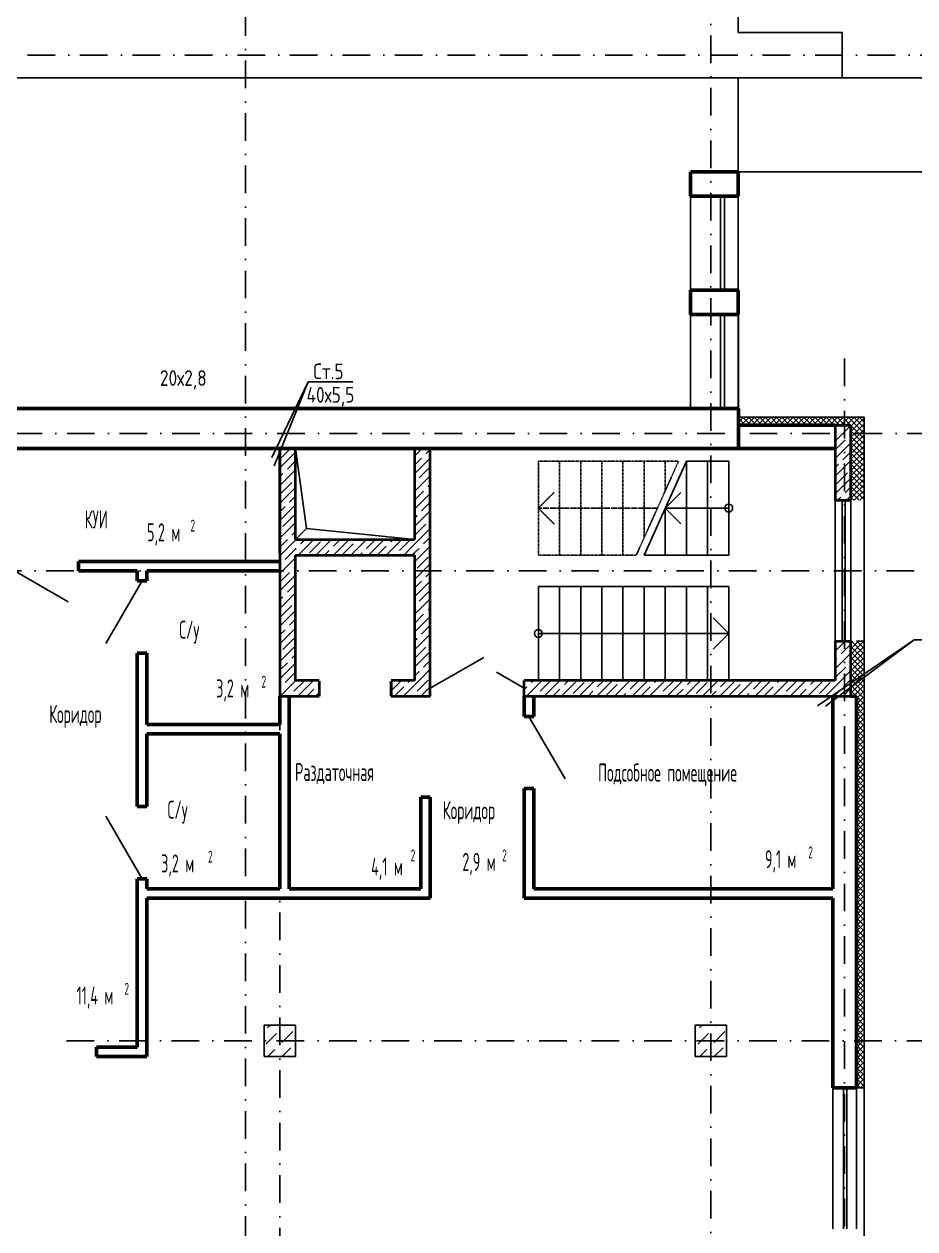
# Model space of a CAD drawing. Extents: x -1560602 to 321118, y -2308202 to -430103.
# Drawn here: x -1494215 to -1482842, y -2116615 to -2101237 of the extents above; entities that cross this region are included whole.
import ezdxf
from ezdxf.enums import TextEntityAlignment as Align

# ---------------------------------------------------------------- set-up
doc = ezdxf.new("R2010")
doc.units = 0
doc.header["$MEASUREMENT"] = 0
for name, pattern in [('Dot & Dashed', [670.277762, 352.777767, -176.388884, 0, -141.111112]), ('Штриховая', [0.4, 0.2, -0.2]), ('Штрихпунктирная', [0.670278, 0.352778, -0.176389, 0, -0.141111])]:
    doc.linetypes.add(name, pattern=pattern)
doc.layers.get('0').update_dxf_attribs({"color": 255, "linetype": 'CONTINUOUS'})
doc.layers.add('Диафрагма', color=2, linetype='CONTINUOUS', lineweight=35)
doc.layers.add('стены', color=5, linetype='CONTINUOUS', lineweight=50)
for name, color, linetype in [('Колонна', 7, 'CONTINUOUS'), ('колонна нижнего ряда', 1, 'CONTINUOUS'), ('Оси', 253, 'Dot & Dashed'), ('отделка', 240, 'CONTINUOUS'), ('Текст', 7, 'CONTINUOUS'), ('Утеплитель', 6, 'CONTINUOUS')]:
    doc.layers.add(name, color=color, linetype=linetype)
doc.styles.get("Standard").update_dxf_attribs({"font": 'spds.shx', "width": 0.7, "height": 250})

msp = doc.modelspace()

# ---------------------------------------------------------------- linework, layer by layer
at = {"color": 0, "linetype": 'Continuous'}
for p, q in [((-1485099.3, -2090024.8), (-1485099.3, -2101344.8)), ((-1485099.3, -2101344.8), (-1483769.3, -2101344.8)), ((-1483769.3, -2101344.8), (-1483769.3, -2101924.8)), ((-1483769.3, -2101924.8), (-1485099.3, -2101924.8)), ((-1485099.3, -2101924.8), (-1485099.3, -2106254.8)), ((-1490607.9, -2107673.4), (-1490749.3, -2106654.8)), ((-1486299.3, -2108014.8), (-1485759.3, -2106814.8)), ((-1485759.3, -2106814.8), (-1485219.3, -2106814.8)), ((-1485759.3, -2106814.8), (-1485759.3, -2108014.8)), ((-1485489.3, -2106814.8), (-1485489.3, -2108014.8)), ((-1485219.3, -2106814.8), (-1485219.3, -2108014.8)), ((-1486029.3, -2107414.8), (-1485829.3, -2107214.8)), ((-1486029.3, -2107414.8), (-1486029.3, -2108014.8)), ((-1485829.3, -2107614.8), (-1486029.3, -2107414.8)), ((-1485219.3, -2107414.8), (-1486029.3, -2107414.8)), ((-1490749.3, -2107814.8), (-1490607.9, -2107673.4)), ((-1490607.9, -2107673.4), (-1489229.3, -2107814.8)), ((-1485219.3, -2108014.8), (-1486299.3, -2108014.8)), ((-1487649.3, -2109614.8), (-1487649.3, -2108414.8)), ((-1487649.3, -2108414.8), (-1485219.3, -2108414.8)), ((-1487379.3, -2109614.8), (-1487379.3, -2108414.8)), ((-1487109.3, -2109614.8), (-1487109.3, -2108414.8)), ((-1486839.3, -2109614.8), (-1486839.3, -2108414.8)), ((-1486569.3, -2109614.8), (-1486569.3, -2108414.8)), ((-1486299.3, -2109614.8), (-1486299.3, -2108414.8)), ((-1486029.3, -2109614.8), (-1486029.3, -2108414.8)), ((-1485759.3, -2109614.8), (-1485759.3, -2108414.8)), ((-1485489.3, -2109614.8), (-1485489.3, -2108414.8)), ((-1485219.3, -2108414.8), (-1485219.3, -2109614.8)), ((-1485419.3, -2108814.8), (-1485219.3, -2109014.8)), ((-1487649.3, -2109014.8), (-1485219.3, -2109014.8)), ((-1485219.3, -2109014.8), (-1485419.3, -2109214.8)), ((-1485219.3, -2109614.8), (-1487649.3, -2109614.8))]:
    msp.add_line(p, q, dxfattribs=at)
at = {"color": 0, "ltscale": 100}
for p, q in [((-1494849.3, -2101924.8), (-1483769.3, -2101924.8)), ((-1481689.3, -2101924.8), (-1485099.3, -2101924.8)), ((-1485709.3, -2103124.8), (-1485709.3, -2106144.8)), ((-1485099.3, -2103124.8), (-1485096.6, -2106144.8)), ((-1485099.3, -2103124.8), (-1481689.3, -2103124.8)), ((-1485324.3, -2103434.8), (-1485324.3, -2104634.8)), ((-1485274.3, -2103434.8), (-1485274.3, -2104634.8)), ((-1485324.3, -2106144.8), (-1485324.3, -2104944.8)), ((-1485274.3, -2104944.8), (-1485274.3, -2106144.8))]:
    msp.add_line(p, q, dxfattribs=at)
at = {"color": 0}
for p, q in [((-1491051.9, -2106769.5, 0), (-1490589.6, -2105803.2)), ((-1490589.6, -2105803.2), (-1491020.5, -2106874.8, 0)), ((-1490019.4, -2105803.2), (-1490589.6, -2105803.2)), ((-1484087.4, -2109938.6, 0), (-1482853.5, -2109096.2)), ((-1482853.5, -2109096.2), (-1483982, -2109943.3, 0)), ((-1482283.3, -2109096.2), (-1482853.5, -2109096.2))]:
    msp.add_line(p, q, dxfattribs=at)
at = {"color": 0, "linetype": 'Штриховая'}
for p, q in [((-1487649.3, -2108014.8), (-1487649.3, -2106814.8)), ((-1487649.3, -2106814.8), (-1485859.2, -2106814.8)), ((-1487379.3, -2106814.8), (-1487379.3, -2108014.8)), ((-1487109.3, -2106814.8), (-1487109.3, -2108014.8)), ((-1486839.3, -2106814.8), (-1486839.3, -2108014.8)), ((-1486569.3, -2106814.8), (-1486569.3, -2108014.8)), ((-1485859.2, -2106814.8), (-1486399.2, -2108014.8)), ((-1486299.3, -2106814.8), (-1486299.3, -2107792.8)), ((-1486029.3, -2106814.8), (-1486029.3, -2107192.8)), ((-1486399.2, -2108014.8), (-1487649.3, -2108014.8))]:
    msp.add_line(p, q, dxfattribs=at)
at = {"color": 0, "linetype": 'Штрихпунктирная'}
for p, q in [((-1487649.3, -2107414.8), (-1487449.3, -2107214.8)), ((-1487449.3, -2107614.8), (-1487649.3, -2107414.8)), ((-1486129.2, -2107414.8), (-1487649.3, -2107414.8))]:
    msp.add_line(p, q, dxfattribs=at)
at = {"color": 0, "linetype": 'Continuous'}
for centre, start, end in [((-1485219.3, -2107414.8), 90, 270), ((-1485219.3, -2107414.8), 270, 90), ((-1487649.3, -2109014.8), 90, 270), ((-1487649.3, -2109014.8), 270, 90)]:
    msp.add_arc(centre, 50, start, end, dxfattribs=at)
at = {"layer": 'Диафрагма', "color": 0, "ltscale": 100}
for p, q in [((-1483859.3, -2106354.8), (-1483859.3, -2107314.8)), ((-1483859.3, -2106354.8), (-1483659.3, -2106354.8)), ((-1483659.3, -2107314.8), (-1483659.3, -2106354.8)), ((-1483859.3, -2107314.8), (-1483659.3, -2107314.8)), ((-1490749.3, -2107814.8), (-1489229.3, -2107814.8)), ((-1483859.3, -2109114.8), (-1483859.3, -2109614.8)), ((-1483859.3, -2109114.8), (-1483659.3, -2109114.8)), ((-1483659.3, -2109814.8), (-1483659.3, -2109114.8)), ((-1487829.3, -2109814.8), (-1487829.3, -2109614.8))]:
    msp.add_line(p, q, dxfattribs=at)
at = {"layer": 'Диафрагма', "color": 0, "lineweight": -3, "ltscale": 100}
for p, q in [((-1483859.3, -2106558.8), (-1483659.3, -2106358.8)), ((-1483816.9, -2106404.1), (-1483816.9, -2106404.1)), ((-1483788.8, -2106376.1), (-1483767.5, -2106354.8)), ((-1483859.3, -2106446.6), (-1483844.9, -2106432.2)), ((-1483859.3, -2106671.1), (-1483732.7, -2106544.5)), ((-1483704.6, -2106516.4), (-1483704.6, -2106516.4)), ((-1483676.6, -2106488.3), (-1483659.3, -2106471.1)), ((-1490949.3, -2106676.8), (-1490927.3, -2106654.8)), ((-1490949.3, -2106789.1), (-1490825.8, -2106665.6)), ((-1490949.3, -2106901.4), (-1490749.3, -2106701.4)), ((-1489229.3, -2106752.9), (-1489131.2, -2106654.8)), ((-1489085.9, -2106721.8), (-1489029.3, -2106665.2)), ((-1483859.3, -2106783.3), (-1483659.3, -2106583.3)), ((-1483760.8, -2106797), (-1483659.3, -2106695.6)), ((-1490853.9, -2106918.2), (-1490749.3, -2106813.6)), ((-1489229.3, -2106977.4), (-1489029.3, -2106777.4)), ((-1489229.3, -2106865.2), (-1489142, -2106777.9)), ((-1489114, -2106749.8), (-1489114, -2106749.8)), ((-1483859.3, -2107007.8), (-1483659.3, -2106807.8)), ((-1483859.3, -2106895.6), (-1483816.9, -2106853.1)), ((-1483788.8, -2106825.1), (-1483788.8, -2106825.1)), ((-1490949.3, -2107125.9), (-1490749.3, -2106925.9)), ((-1490949.3, -2107013.6), (-1490910, -2106974.3)), ((-1490882, -2106946.3), (-1490882, -2106946.3)), ((-1489229.3, -2107201.9), (-1489029.3, -2107001.9)), ((-1489170.1, -2107030.5), (-1489029.8, -2106890.1)), ((-1483844.9, -2107105.7), (-1483704.6, -2106965.4)), ((-1483676.6, -2106937.3), (-1483676.6, -2106937.3)), ((-1490949.3, -2107350.4), (-1490749.3, -2107150.4)), ((-1490938.1, -2107226.9), (-1490797.8, -2107086.6)), ((-1490769.7, -2107058.5), (-1490769.7, -2107058.5)), ((-1489229.3, -2107089.7), (-1489226.2, -2107086.6)), ((-1489198.2, -2107058.5), (-1489198.2, -2107058.5)), ((-1489085.9, -2107170.8), (-1489085.9, -2107170.8)), ((-1489057.9, -2107142.7), (-1489029.3, -2107114.2)), ((-1483859.3, -2107232.3), (-1483659.3, -2107032.3)), ((-1483732.7, -2107218), (-1483659.3, -2107144.6)), ((-1490825.8, -2107339.1), (-1490749.3, -2107262.6)), ((-1489229.3, -2107314.2), (-1489114, -2107198.8)), ((-1489229.3, -2107426.4), (-1489029.3, -2107226.4)), ((-1483829.5, -2107314.8), (-1483788.8, -2107274.1)), ((-1483760.8, -2107246), (-1483760.8, -2107246)), ((-1483717.3, -2107314.8), (-1483659.3, -2107256.9)), ((-1490949.3, -2107574.9), (-1490749.3, -2107374.9)), ((-1490949.3, -2107462.6), (-1490882, -2107395.3)), ((-1490853.9, -2107367.2), (-1490853.9, -2107367.2)), ((-1489229.3, -2107650.9), (-1489029.3, -2107450.9)), ((-1489170.1, -2107479.5), (-1489170.1, -2107479.5)), ((-1489142, -2107451.4), (-1489029.3, -2107338.7)), ((-1490949.3, -2107799.4), (-1490749.3, -2107599.4)), ((-1490910, -2107647.8), (-1490769.7, -2107507.5)), ((-1489229.3, -2107538.7), (-1489198.2, -2107507.5)), ((-1489226.2, -2107760.1), (-1489085.9, -2107619.8)), ((-1489057.9, -2107591.7), (-1489057.9, -2107591.7)), ((-1489029.8, -2107563.7), (-1489029.3, -2107563.2)), ((-1490938.1, -2107675.9), (-1490938.1, -2107675.9)), ((-1490825.8, -2107788.2), (-1490825.8, -2107788.2)), ((-1490797.8, -2107760.1), (-1490749.3, -2107711.6)), ((-1489229.3, -2107875.4), (-1489029.3, -2107675.4)), ((-1489114, -2107872.4), (-1489029.3, -2107787.7)), ((-1490949.3, -2107911.6), (-1490853.9, -2107816.2)), ((-1490940.2, -2108014.8), (-1490749.3, -2107823.9)), ((-1490828, -2108014.8), (-1490749.3, -2107936.1)), ((-1490749.3, -2107823.9), (-1490740.2, -2107814.8)), ((-1490749.3, -2107936.1), (-1490741.7, -2107928.5)), ((-1490715.7, -2108014.8), (-1490515.7, -2107814.8)), ((-1490713.6, -2107900.4), (-1490713.6, -2107900.4)), ((-1490685.5, -2107872.4), (-1490628, -2107814.8)), ((-1490573.3, -2107984.6), (-1490433, -2107844.3)), ((-1490491.2, -2108014.8), (-1490291.2, -2107814.8)), ((-1490404.9, -2107816.2), (-1490404.9, -2107816.2)), ((-1490292.6, -2107928.5), (-1490292.6, -2107928.5)), ((-1490266.7, -2108014.8), (-1490066.7, -2107814.8)), ((-1490264.6, -2107900.4), (-1490179, -2107814.8)), ((-1490152.3, -2108012.7), (-1490012, -2107872.4)), ((-1490042.2, -2108014.8), (-1489842.2, -2107814.8)), ((-1489983.9, -2107844.3), (-1489983.9, -2107844.3)), ((-1489955.9, -2107816.2), (-1489954.5, -2107814.8)), ((-1489843.6, -2107928.5), (-1489729.9, -2107814.8)), ((-1489817.7, -2108014.8), (-1489617.7, -2107814.8)), ((-1489705.4, -2108014.8), (-1489591.1, -2107900.4)), ((-1489593.2, -2108014.8), (-1489393.2, -2107814.8)), ((-1489563, -2107872.4), (-1489563, -2107872.4)), ((-1489534.9, -2107844.3), (-1489505.4, -2107814.8)), ((-1489422.7, -2107956.5), (-1489282.4, -2107816.2)), ((-1489368.7, -2108014.8), (-1489229.3, -2107875.4)), ((-1489229.3, -2108099.9), (-1489029.3, -2107899.9)), ((-1489229.3, -2107987.7), (-1489170.1, -2107928.5)), ((-1489142, -2107900.4), (-1489142, -2107900.4)), ((-1490949.3, -2108023.9), (-1490940.2, -2108014.8)), ((-1490949.3, -2108248.4), (-1490749.3, -2108048.4)), ((-1490910, -2108096.9), (-1490910, -2108096.9)), ((-1490882, -2108068.8), (-1490828, -2108014.8)), ((-1490601.3, -2108012.7), (-1490601.3, -2108012.7)), ((-1490379, -2108014.8), (-1490320.7, -2107956.5)), ((-1489929.9, -2108014.8), (-1489899.8, -2107984.6)), ((-1489871.7, -2107956.5), (-1489871.7, -2107956.5)), ((-1489480.9, -2108014.8), (-1489478.8, -2108012.7)), ((-1489450.7, -2107984.6), (-1489450.7, -2107984.6)), ((-1489256.4, -2108014.8), (-1489229.3, -2107987.7)), ((-1489198.2, -2108181), (-1489057.9, -2108040.7)), ((-1489029.8, -2108012.7), (-1489029.8, -2108012.7)), ((-1490949.3, -2108136.1), (-1490938.1, -2108124.9)), ((-1490949.3, -2108360.6), (-1490825.8, -2108237.2)), ((-1490797.8, -2108209.1), (-1490797.8, -2108209.1)), ((-1490769.7, -2108181), (-1490749.3, -2108160.6)), ((-1489229.3, -2108324.4), (-1489029.3, -2108124.4)), ((-1489226.2, -2108209.1), (-1489226.2, -2108209.1)), ((-1489085.9, -2108293.3), (-1489029.3, -2108236.7)), ((-1490949.3, -2108472.9), (-1490749.3, -2108272.9)), ((-1490853.9, -2108489.7), (-1490749.3, -2108385.2)), ((-1489229.3, -2108549), (-1489029.3, -2108349)), ((-1489229.3, -2108436.7), (-1489142, -2108349.4)), ((-1489114, -2108321.4), (-1489114, -2108321.4)), ((-1490949.3, -2108697.4), (-1490749.3, -2108497.4)), ((-1490949.3, -2108585.2), (-1490910, -2108545.9)), ((-1490882, -2108517.8), (-1490882, -2108517.8)), ((-1489170.1, -2108602), (-1489029.8, -2108461.7)), ((-1490938.1, -2108798.4), (-1490797.8, -2108658.1)), ((-1490769.7, -2108630.1), (-1490769.7, -2108630.1)), ((-1489229.3, -2108773.5), (-1489029.3, -2108573.5)), ((-1489229.3, -2108661.2), (-1489226.2, -2108658.1)), ((-1489198.2, -2108630.1), (-1489198.2, -2108630.1)), ((-1489057.9, -2108714.2), (-1489029.3, -2108685.7)), ((-1490949.3, -2108921.9), (-1490749.3, -2108721.9)), ((-1490825.8, -2108910.7), (-1490749.3, -2108834.2)), ((-1489229.3, -2108885.7), (-1489114, -2108770.4)), ((-1489229.3, -2108998), (-1489029.3, -2108798)), ((-1489085.9, -2108742.3), (-1489085.9, -2108742.3)), ((-1490949.3, -2109146.4), (-1490749.3, -2108946.4)), ((-1490949.3, -2109034.2), (-1490882, -2108966.8)), ((-1490853.9, -2108938.8), (-1490853.9, -2108938.8)), ((-1489229.3, -2109222.5), (-1489029.3, -2109022.5)), ((-1489142, -2109022.9), (-1489029.3, -2108910.2)), ((-1490949.3, -2109370.9), (-1490749.3, -2109170.9)), ((-1490910, -2109219.4), (-1490769.7, -2109079.1)), ((-1489229.3, -2109110.2), (-1489198.2, -2109079.1)), ((-1489170.1, -2109051), (-1489170.1, -2109051)), ((-1489057.9, -2109163.3), (-1489057.9, -2109163.3)), ((-1489029.8, -2109135.2), (-1489029.3, -2109134.7)), ((-1483859.5, -2109240.9), (-1483733.5, -2109114.8)), ((-1483859.3, -2109128.4), (-1483845.7, -2109114.8)), ((-1483782, -2109275.5), (-1483659.3, -2109152.9)), ((-1490938.1, -2109247.5), (-1490938.1, -2109247.5)), ((-1490797.8, -2109331.6), (-1490749.3, -2109283.2)), ((-1489229.3, -2109447), (-1489029.3, -2109247)), ((-1489226.2, -2109331.6), (-1489085.9, -2109191.3)), ((-1483860, -2109465.8), (-1483659.3, -2109265.1)), ((-1483859.8, -2109353.3), (-1483838.1, -2109331.6)), ((-1483810, -2109303.6), (-1483810, -2109303.6)), ((-1490949.3, -2109483.2), (-1490853.9, -2109387.8)), ((-1490949.3, -2109595.4), (-1490749.3, -2109395.4)), ((-1490825.8, -2109359.7), (-1490825.8, -2109359.7)), ((-1489172.6, -2109614.8), (-1489029.3, -2109471.5)), ((-1489142, -2109472), (-1489142, -2109472)), ((-1489114, -2109443.9), (-1489029.3, -2109359.2)), ((-1483860.2, -2109578.2), (-1483725.8, -2109443.9)), ((-1483697.8, -2109415.8), (-1483697.8, -2109415.8)), ((-1483669.7, -2109387.8), (-1483659.3, -2109377.4)), ((-1490944.2, -2109814.8), (-1490744.2, -2109614.8)), ((-1490882, -2109640.3), (-1490749.3, -2109507.7)), ((-1490769.7, -2109752.6), (-1490631.9, -2109614.8)), ((-1490719.7, -2109814.8), (-1490519.7, -2109614.8)), ((-1489529.3, -2109747), (-1489397.1, -2109614.8)), ((-1489529.3, -2109634.7), (-1489509.4, -2109614.8)), ((-1489372.6, -2109814.8), (-1489172.6, -2109614.8)), ((-1489310.4, -2109640.3), (-1489284.9, -2109614.8)), ((-1489229.3, -2109559.2), (-1489170.1, -2109500)), ((-1489198.2, -2109752.6), (-1489060.4, -2109614.8)), ((-1489060.4, -2109614.8), (-1489057.9, -2109612.3)), ((-1489029.8, -2109584.2), (-1489029.8, -2109584.2)), ((-1487829.3, -2109618.5), (-1487825.6, -2109614.8)), ((-1487801.1, -2109814.8), (-1487601.1, -2109614.8)), ((-1487738.9, -2109640.3), (-1487713.3, -2109614.8)), ((-1487626.6, -2109752.6), (-1487488.8, -2109614.8)), ((-1487576.6, -2109814.8), (-1487376.6, -2109614.8)), ((-1487352.1, -2109814.8), (-1487152.1, -2109614.8)), ((-1487317.9, -2109668.4), (-1487264.3, -2109614.8)), ((-1487127.6, -2109814.8), (-1486927.6, -2109614.8)), ((-1486903.1, -2109814.8), (-1486703.1, -2109614.8)), ((-1486897, -2109696.5), (-1486815.3, -2109614.8)), ((-1486678.6, -2109814.8), (-1486478.6, -2109614.8)), ((-1486476, -2109724.5), (-1486366.3, -2109614.8)), ((-1486454, -2109814.8), (-1486254, -2109614.8)), ((-1486229.5, -2109814.8), (-1486029.5, -2109614.8)), ((-1486167.3, -2109640.3), (-1486141.8, -2109614.8)), ((-1486055.1, -2109752.6), (-1485917.3, -2109614.8)), ((-1486005, -2109814.8), (-1485805, -2109614.8)), ((-1485780.5, -2109814.8), (-1485580.5, -2109614.8)), ((-1485746.4, -2109668.4), (-1485692.8, -2109614.8)), ((-1485556, -2109814.8), (-1485356, -2109614.8)), ((-1485331.5, -2109814.8), (-1485131.5, -2109614.8)), ((-1485325.4, -2109696.5), (-1485243.8, -2109614.8)), ((-1485107, -2109814.8), (-1484907, -2109614.8)), ((-1484904.5, -2109724.5), (-1484794.8, -2109614.8)), ((-1484882.5, -2109814.8), (-1484682.5, -2109614.8)), ((-1484658, -2109814.8), (-1484458, -2109614.8)), ((-1484595.8, -2109640.3), (-1484570.2, -2109614.8)), ((-1484483.5, -2109752.6), (-1484345.7, -2109614.8)), ((-1484433.5, -2109814.8), (-1484233.5, -2109614.8)), ((-1484209, -2109814.8), (-1484009, -2109614.8)), ((-1484174.8, -2109668.4), (-1484121.2, -2109614.8)), ((-1483984.5, -2109814.8), (-1483789.3, -2109619.6)), ((-1483860.4, -2109690.7), (-1483659.3, -2109489.6)), ((-1483753.9, -2109696.5), (-1483659.3, -2109601.9)), ((-1490949.3, -2109707.7), (-1490938.1, -2109696.5)), ((-1490910, -2109668.4), (-1490910, -2109668.4)), ((-1490797.8, -2109780.7), (-1490797.8, -2109780.7)), ((-1490607.4, -2109814.8), (-1490517.1, -2109724.5)), ((-1490495.2, -2109814.8), (-1490449.3, -2109769)), ((-1490489.1, -2109696.5), (-1490489.1, -2109696.5)), ((-1490461, -2109668.4), (-1490449.3, -2109656.7)), ((-1489484.9, -2109814.8), (-1489366.5, -2109696.5)), ((-1489338.5, -2109668.4), (-1489338.5, -2109668.4)), ((-1489226.2, -2109780.7), (-1489226.2, -2109780.7)), ((-1489148.1, -2109814.8), (-1489029.3, -2109696)), ((-1487829.3, -2109730.8), (-1487795, -2109696.5)), ((-1487766.9, -2109668.4), (-1487766.9, -2109668.4)), ((-1487654.7, -2109780.7), (-1487654.7, -2109780.7)), ((-1487464.3, -2109814.8), (-1487374.1, -2109724.5)), ((-1487346, -2109696.5), (-1487346, -2109696.5)), ((-1487205.7, -2109780.7), (-1487065.4, -2109640.3)), ((-1487015.3, -2109814.8), (-1486953.1, -2109752.6)), ((-1486925, -2109724.5), (-1486925, -2109724.5)), ((-1486784.7, -2109808.7), (-1486644.4, -2109668.4)), ((-1486616.3, -2109640.3), (-1486616.3, -2109640.3)), ((-1486566.3, -2109814.8), (-1486532.2, -2109780.7)), ((-1486504.1, -2109752.6), (-1486504.1, -2109752.6)), ((-1486341.8, -2109814.8), (-1486223.5, -2109696.5)), ((-1486195.4, -2109668.4), (-1486195.4, -2109668.4)), ((-1486083.1, -2109780.7), (-1486083.1, -2109780.7)), ((-1485892.8, -2109814.8), (-1485802.5, -2109724.5)), ((-1485774.4, -2109696.5), (-1485774.4, -2109696.5)), ((-1485634.1, -2109780.7), (-1485493.8, -2109640.3)), ((-1485443.8, -2109814.8), (-1485381.6, -2109752.6)), ((-1485353.5, -2109724.5), (-1485353.5, -2109724.5)), ((-1485213.2, -2109808.7), (-1485072.9, -2109668.4)), ((-1485044.8, -2109640.3), (-1485044.8, -2109640.3)), ((-1484994.8, -2109814.8), (-1484960.6, -2109780.7)), ((-1484932.5, -2109752.6), (-1484932.5, -2109752.6)), ((-1484770.2, -2109814.8), (-1484651.9, -2109696.5)), ((-1484623.9, -2109668.4), (-1484623.9, -2109668.4)), ((-1484511.6, -2109780.7), (-1484511.6, -2109780.7)), ((-1484321.2, -2109814.8), (-1484231, -2109724.5)), ((-1484202.9, -2109696.5), (-1484202.9, -2109696.5)), ((-1484062.6, -2109780.7), (-1483922.3, -2109640.3)), ((-1483872.2, -2109814.8), (-1483810, -2109752.6)), ((-1483860.6, -2109803.2), (-1483810, -2109752.6)), ((-1483782, -2109724.5), (-1483782, -2109724.5)), ((-1483760, -2109814.8), (-1483659.3, -2109714.1)), ((-1490831.9, -2109814.8), (-1490825.8, -2109808.7)), ((-1489260.4, -2109814.8), (-1489254.3, -2109808.7)), ((-1489035.9, -2109814.8), (-1489029.3, -2109808.2)), ((-1487688.8, -2109814.8), (-1487682.8, -2109808.7)), ((-1487233.7, -2109808.7), (-1487233.7, -2109808.7)), ((-1486117.3, -2109814.8), (-1486111.2, -2109808.7)), ((-1485662.2, -2109808.7), (-1485662.2, -2109808.7)), ((-1484545.7, -2109814.8), (-1484539.7, -2109808.7)), ((-1484090.6, -2109808.7), (-1484090.6, -2109808.7))]:
    msp.add_line(p, q, dxfattribs=at)
at = {"layer": 'Диафрагма', "color": 0, "linetype": 'Continuous'}
for p, q in [((-1490949.4, -2107991.8), (-1490949.4, -2106677.8)), ((-1490949.3, -2106654.8), (-1490949.3, -2108014.8)), ((-1490749.3, -2106654.8), (-1489229.3, -2106654.8)), ((-1490749.3, -2107814.8), (-1490749.3, -2106654.8)), ((-1490749.3, -2106654.8), (-1489229.3, -2106654.8)), ((-1490749.3, -2107814.8), (-1490749.3, -2106654.8)), ((-1489229.3, -2106654.8), (-1489229.3, -2107814.8)), ((-1489229.3, -2106654.8), (-1489229.3, -2107814.8)), ((-1489029.3, -2109814.8), (-1489029.3, -2106654.8)), ((-1490949.3, -2108014.8), (-1490949.3, -2109814.8)), ((-1490749.3, -2108014.8), (-1489229.3, -2108014.8)), ((-1490749.3, -2109614.8), (-1490749.3, -2108014.8)), ((-1489229.3, -2108014.8), (-1489229.3, -2109614.8)), ((-1490449.3, -2109614.8), (-1490749.3, -2109614.8)), ((-1490449.3, -2109624.8), (-1490449.3, -2109814.8)), ((-1490449.3, -2109624.8), (-1490449.3, -2109814.8)), ((-1490449.3, -2109624.8), (-1490449.3, -2109814.8)), ((-1489229.3, -2109614.8), (-1489529.3, -2109614.8)), ((-1489529.3, -2109624.8), (-1489529.3, -2109814.8)), ((-1489529.3, -2109814.8), (-1489529.3, -2109624.8)), ((-1489529.3, -2109624.8), (-1489529.3, -2109814.8)), ((-1483859.3, -2109614.8), (-1487829.3, -2109614.8)), ((-1490949.3, -2109814.8), (-1490449.3, -2109814.8)), ((-1489529.3, -2109814.8), (-1489029.3, -2109814.8)), ((-1487829.3, -2109814.8), (-1483659.3, -2109814.8))]:
    msp.add_line(p, q, dxfattribs=at)
at = {"layer": 'Колонна', "color": 0, "linetype": 'Continuous'}
for p, q in [((-1490749.3, -2114014.8), (-1491149.3, -2114014.8)), ((-1491149.3, -2114014.8), (-1491149.3, -2114414.8)), ((-1490749.3, -2114414.8), (-1490749.3, -2114014.8)), ((-1485249.3, -2114014.8), (-1485649.3, -2114014.8)), ((-1485649.3, -2114014.8), (-1485649.3, -2114414.8)), ((-1485249.3, -2114414.8), (-1485249.3, -2114014.8)), ((-1491149.3, -2114414.8), (-1490749.3, -2114414.8)), ((-1485649.3, -2114414.8), (-1485249.3, -2114414.8))]:
    msp.add_line(p, q, dxfattribs=at)
at = {"layer": 'колонна нижнего ряда', "color": 0, "ltscale": 100}
for p, q in [((-1491106.4, -2114050.5), (-1491070.6, -2114014.8)), ((-1490945.5, -2114073.5), (-1490945.5, -2114073.5)), ((-1490922.5, -2114234.4), (-1490784.7, -2114096.5)), ((-1490899.6, -2114027.6), (-1490886.8, -2114014.8)), ((-1485636.9, -2114096.5), (-1485636.9, -2114096.5)), ((-1485591, -2114050.5), (-1485555.2, -2114014.8)), ((-1485430.1, -2114073.5), (-1485430.1, -2114073.5)), ((-1485407.1, -2114234.4), (-1485269.2, -2114096.5)), ((-1485384.1, -2114027.6), (-1485371.4, -2114014.8)), ((-1491129.4, -2114257.4), (-1490991.5, -2114119.5)), ((-1485613.9, -2114257.4), (-1485476, -2114119.5)), ((-1491102.9, -2114414.8), (-1491014.5, -2114326.3)), ((-1490968.5, -2114280.4), (-1490968.5, -2114280.4)), ((-1490919.1, -2114414.8), (-1490807.6, -2114303.3)), ((-1490761.7, -2114257.4), (-1490761.7, -2114257.4)), ((-1485587.5, -2114414.8), (-1485499, -2114326.3)), ((-1485453.1, -2114280.4), (-1485453.1, -2114280.4)), ((-1485403.7, -2114414.8), (-1485292.2, -2114303.3))]:
    msp.add_line(p, q, dxfattribs=at)
at = {"layer": 'Оси', "color": 0, "linetype": 'Штрихпунктирная', "lineweight": -3, "ltscale": 1000}
for p, q in [((-1491389.3, -2086954.8), (-1491389.3, -2129560.8)), ((-1485449.3, -2089314.8), (-1485449.3, -2132549.8)), ((-1505569.2, -2101634.8), (-1479114.3, -2101634.8)), ((-1483739.3, -2105504.8), (-1483739.3, -2132549.8)), ((-1499029.9, -2106464.8), (-1479114.3, -2106464.8)), ((-1490949.3, -2107214.8), (-1490949.3, -2129570.3)), ((-1501306.6, -2108214.8), (-1479114.3, -2108214.8)), ((-1493673.3, -2114214.8), (-1479114.3, -2114214.8))]:
    msp.add_line(p, q, dxfattribs=at)
at = {"layer": 'отделка', "color": 0, "ltscale": 100}
for p, q in [((-1483859.3, -2109114.8), (-1483859.3, -2107314.8)), ((-1483772.3, -2109114.8), (-1483772.3, -2107314.8)), ((-1483732.3, -2109114.8), (-1483732.3, -2107314.8)), ((-1483659.3, -2109114.8), (-1483659.3, -2107314.8)), ((-1493651.2, -2108609.8), (-1494439.3, -2108154.8)), ((-1492709.3, -2108344.8), (-1493169.3, -2109141.5)), ((-1489029.3, -2109714.8), (-1488345.2, -2109319.8)), ((-1487829.3, -2109714.8), (-1488184.4, -2109509.8)), ((-1487769.3, -2110074.8), (-1487309.3, -2110871.5)), ((-1493169.3, -2111348.1), (-1492709.3, -2112144.8)), ((-1483889.3, -2116614.8), (-1483889.3, -2114814.8)), ((-1483753.4, -2116614.8), (-1483753.4, -2114814.8)), ((-1483713.4, -2116614.8), (-1483713.4, -2114814.8)), ((-1483589.3, -2116614.8), (-1483589.3, -2114814.8))]:
    msp.add_line(p, q, dxfattribs=at)
at = {"layer": 'стены', "color": 0, "ltscale": 100}
for p, q in [((-1485709.3, -2103124.8), (-1485099.3, -2103124.8)), ((-1485709.3, -2103434.8), (-1485709.3, -2103124.8)), ((-1485099.3, -2103124.8), (-1485099.3, -2103434.8)), ((-1485099.3, -2103434.8), (-1485709.3, -2103434.8)), ((-1485709.3, -2104634.8), (-1485099.3, -2104634.8)), ((-1485709.3, -2104944.8), (-1485709.3, -2104634.8)), ((-1485099.3, -2104634.8), (-1485099.3, -2104944.8)), ((-1485099.3, -2104944.8), (-1485709.3, -2104944.8)), ((-1494849.3, -2106144.8), (-1485096.6, -2106144.8)), ((-1485096.6, -2106144.8), (-1485096.6, -2106654.8)), ((-1483859.3, -2106354.8), (-1485096.6, -2106354.8)), ((-1485096.6, -2106354.8), (-1485096.6, -2106654.8)), ((-1485096.6, -2106654.8), (-1494849.3, -2106654.8)), ((-1494699.3, -2106654.8), (-1485096.6, -2106654.8)), ((-1485096.6, -2106654.8), (-1483859.3, -2106654.8)), ((-1493519.3, -2108094.8), (-1493519.3, -2108214.8)), ((-1492769.3, -2108344.8), (-1492649.3, -2108344.8)), ((-1492769.3, -2109264.8), (-1492649.3, -2109264.8)), ((-1483889.3, -2109814.8), (-1483889.3, -2112274.8)), ((-1483659.3, -2109814.8), (-1483589.3, -2109814.8)), ((-1483589.3, -2114814.8), (-1483589.3, -2109814.8)), ((-1487829.3, -2110074.8), (-1487709.3, -2110074.8)), ((-1487829.3, -2110994.8), (-1487709.3, -2110994.8)), ((-1489149.3, -2111104.8), (-1489029.3, -2111104.8)), ((-1492769.3, -2111224.8), (-1492649.3, -2111224.8)), ((-1492769.3, -2112144.8), (-1492649.3, -2112144.8)), ((-1483889.3, -2112394.8), (-1483889.3, -2114814.8)), ((-1483659.3, -2114814.8), (-1483889.3, -2114814.8)), ((-1483589.3, -2114814.8), (-1483659.3, -2114814.8)), ((-1483589.3, -2114814.8), (-1483659.3, -2114814.8))]:
    msp.add_line(p, q, dxfattribs=at)
at = {"layer": 'стены', "color": 0, "linetype": 'Continuous'}
for p, q in [((-1490949.3, -2108094.8), (-1493519.3, -2108094.8)), ((-1493519.3, -2108214.8), (-1492769.3, -2108214.8)), ((-1492769.3, -2108214.8), (-1492769.3, -2108344.8)), ((-1492649.3, -2108214.8), (-1490949.3, -2108214.8)), ((-1492649.3, -2108344.8), (-1492649.3, -2108214.8)), ((-1492769.3, -2109264.8), (-1492769.3, -2111224.8)), ((-1492649.3, -2110174.8), (-1492649.3, -2109264.8)), ((-1490949.3, -2109814.8), (-1490949.3, -2110174.8)), ((-1490829.3, -2112274.8), (-1490829.3, -2109814.8)), ((-1487829.3, -2109814.8), (-1487829.3, -2110074.8)), ((-1487709.3, -2110074.8), (-1487709.3, -2109814.8)), ((-1490949.3, -2110174.8), (-1492649.3, -2110174.8)), ((-1492649.3, -2110294.8), (-1490949.3, -2110294.8)), ((-1492649.3, -2111224.8), (-1492649.3, -2110294.8)), ((-1490949.3, -2110294.8), (-1490949.3, -2112274.8)), ((-1487829.3, -2112394.8), (-1487829.3, -2110994.8)), ((-1487709.3, -2110994.8), (-1487709.3, -2112274.8)), ((-1489149.3, -2112274.8), (-1489149.3, -2111104.8)), ((-1489029.3, -2112394.8), (-1489029.3, -2111104.8)), ((-1492769.3, -2112144.8), (-1492769.3, -2114294.8)), ((-1492649.3, -2112274.8), (-1492649.3, -2112144.8)), ((-1490949.3, -2112274.8), (-1492649.3, -2112274.8)), ((-1492649.3, -2112394.8), (-1489029.3, -2112394.8)), ((-1492649.3, -2114414.8), (-1492649.3, -2112394.8)), ((-1489149.3, -2112274.8), (-1490829.3, -2112274.8)), ((-1487829.3, -2112394.8), (-1483889.3, -2112394.8)), ((-1483889.3, -2112274.8), (-1487709.3, -2112274.8)), ((-1492769.3, -2114294.8), (-1493289.3, -2114294.8)), ((-1493289.3, -2114294.8), (-1493289.3, -2114414.8)), ((-1493289.3, -2114414.8), (-1492649.3, -2114414.8))]:
    msp.add_line(p, q, dxfattribs=at)
at = {"layer": 'Утеплитель', "color": 0, "linetype": 'Continuous'}
for p, q in [((-1483489.3, -2106254.8), (-1485099.3, -2106254.8)), ((-1485097.5, -2106321.2), (-1485031.1, -2106254.8)), ((-1485060.4, -2106354.8), (-1484960.4, -2106254.8)), ((-1484937.3, -2106354.8), (-1485037.3, -2106254.8)), ((-1484989.7, -2106354.8), (-1484889.7, -2106254.8)), ((-1484866.6, -2106354.8), (-1484966.6, -2106254.8)), ((-1484919, -2106354.8), (-1484819, -2106254.8)), ((-1484795.9, -2106354.8), (-1484895.9, -2106254.8)), ((-1484848.3, -2106354.8), (-1484748.3, -2106254.8)), ((-1484725.2, -2106354.8), (-1484825.2, -2106254.8)), ((-1484777.6, -2106354.8), (-1484677.6, -2106254.8)), ((-1484654.5, -2106354.8), (-1484754.5, -2106254.8)), ((-1484706.8, -2106354.8), (-1484606.8, -2106254.8)), ((-1484583.8, -2106354.8), (-1484683.8, -2106254.8)), ((-1484636.1, -2106354.8), (-1484536.1, -2106254.8)), ((-1484513.1, -2106354.8), (-1484613.1, -2106254.8)), ((-1484565.4, -2106354.8), (-1484465.4, -2106254.8)), ((-1484442.4, -2106354.8), (-1484542.4, -2106254.8)), ((-1484494.7, -2106354.8), (-1484394.7, -2106254.8)), ((-1484371.7, -2106354.8), (-1484471.7, -2106254.8)), ((-1484424, -2106354.8), (-1484324, -2106254.8)), ((-1484300.9, -2106354.8), (-1484400.9, -2106254.8)), ((-1484353.3, -2106354.8), (-1484253.3, -2106254.8)), ((-1484230.2, -2106354.8), (-1484330.2, -2106254.8)), ((-1484282.6, -2106354.8), (-1484182.6, -2106254.8)), ((-1484159.5, -2106354.8), (-1484259.5, -2106254.8)), ((-1484211.9, -2106354.8), (-1484111.9, -2106254.8)), ((-1484088.8, -2106354.8), (-1484188.8, -2106254.8)), ((-1484141.2, -2106354.8), (-1484041.2, -2106254.8)), ((-1484018.1, -2106354.8), (-1484118.1, -2106254.8)), ((-1484070.4, -2106354.8), (-1483970.4, -2106254.8)), ((-1483947.4, -2106354.8), (-1484047.4, -2106254.8)), ((-1483999.7, -2106354.8), (-1483899.7, -2106254.8)), ((-1483876.7, -2106354.8), (-1483976.7, -2106254.8)), ((-1483929, -2106354.8), (-1483829, -2106254.8)), ((-1483806, -2106354.8), (-1483906, -2106254.8)), ((-1483858.3, -2106354.8), (-1483758.3, -2106254.8)), ((-1483735.3, -2106354.8), (-1483835.3, -2106254.8)), ((-1483787.6, -2106354.8), (-1483687.6, -2106254.8)), ((-1483664.6, -2106354.8), (-1483764.6, -2106254.8)), ((-1483716.9, -2106354.8), (-1483616.9, -2106254.8)), ((-1483489.5, -2106459.1), (-1483693.8, -2106254.8)), ((-1483659.3, -2106367.9), (-1483546.2, -2106254.8)), ((-1483489.5, -2106388.5), (-1483623.1, -2106254.8)), ((-1483489.4, -2106317.8), (-1483552.4, -2106254.8)), ((-1483489.3, -2107328.6), (-1483489.3, -2106254.8)), ((-1485008.1, -2106354.8), (-1485099.1, -2106263.8)), ((-1485078.8, -2106354.8), (-1485097.1, -2106336.4)), ((-1483659.3, -2106438.6), (-1483489.3, -2106268.7)), ((-1483659.3, -2106509.4), (-1483489.4, -2106339.4)), ((-1483489.6, -2106529.7), (-1483659.3, -2106360)), ((-1483659.3, -2106580.1), (-1483489.5, -2106410.2)), ((-1483489.7, -2106600.4), (-1483659.3, -2106430.7)), ((-1483659.3, -2106650.8), (-1483489.6, -2106481)), ((-1483489.8, -2106671), (-1483659.3, -2106501.5)), ((-1483659.3, -2106721.5), (-1483489.6, -2106551.8)), ((-1483489.8, -2106741.6), (-1483659.3, -2106572.2)), ((-1483659.3, -2106792.2), (-1483489.7, -2106622.6)), ((-1483489.9, -2106812.3), (-1483659.3, -2106642.9)), ((-1483659.3, -2106862.9), (-1483489.8, -2106693.4)), ((-1483490, -2106882.9), (-1483659.3, -2106713.6)), ((-1483659.3, -2106933.6), (-1483489.9, -2106764.2)), ((-1483490.1, -2106953.5), (-1483659.3, -2106784.3)), ((-1483659.3, -2107004.3), (-1483489.9, -2106835)), ((-1483490.1, -2107024.2), (-1483659.3, -2106855)), ((-1483659.3, -2107075), (-1483490, -2106905.7)), ((-1483490.2, -2107094.8), (-1483659.3, -2106925.7)), ((-1483659.3, -2107145.7), (-1483490.1, -2106976.5)), ((-1483490.3, -2107165.4), (-1483659.3, -2106996.4)), ((-1483659.3, -2107216.5), (-1483490.2, -2107047.3)), ((-1483490.4, -2107236.1), (-1483659.3, -2107067.1)), ((-1483659.3, -2107287.2), (-1483490.2, -2107118.1)), ((-1483490.5, -2107306.7), (-1483659.3, -2107137.9)), ((-1483553.1, -2107314.8), (-1483659.3, -2107208.6)), ((-1483623.8, -2107314.8), (-1483659.3, -2107279.3)), ((-1483616.2, -2107314.8), (-1483490.3, -2107188.9)), ((-1483545.5, -2107314.8), (-1483490.4, -2107259.7)), ((-1483489.3, -2128174.8), (-1483489.3, -2107328.6)), ((-1483659.3, -2109138.9), (-1483635.2, -2109114.8)), ((-1483659.3, -2109209.6), (-1483564.5, -2109114.8)), ((-1483659.3, -2109280.3), (-1483493.8, -2109114.8)), ((-1483489.3, -2109279.1), (-1483653.6, -2109114.8)), ((-1483589.3, -2109114.8), (-1483489.3, -2109114.8)), ((-1483489.3, -2109208.4), (-1483582.9, -2109114.8)), ((-1483489.3, -2109137.7), (-1483512.2, -2109114.8)), ((-1483489.3, -2109349.8), (-1483659.3, -2109179.8)), ((-1483659.3, -2109351), (-1483489.3, -2109181)), ((-1483489.3, -2109420.5), (-1483659.3, -2109250.5)), ((-1483659.3, -2109421.7), (-1483489.3, -2109251.7)), ((-1483489.3, -2109491.2), (-1483659.3, -2109321.2)), ((-1483659.3, -2109492.4), (-1483489.3, -2109322.4)), ((-1483489.3, -2109561.9), (-1483659.3, -2109391.9)), ((-1483659.3, -2109563.1), (-1483489.3, -2109393.1)), ((-1483489.3, -2109632.7), (-1483659.3, -2109462.6)), ((-1483659.3, -2109633.8), (-1483489.3, -2109463.8)), ((-1483489.3, -2109703.4), (-1483659.3, -2109533.4)), ((-1483659.3, -2109704.6), (-1483489.3, -2109534.6)), ((-1483489.3, -2109774.1), (-1483659.3, -2109604.1)), ((-1483659.3, -2109775.3), (-1483489.3, -2109605.3)), ((-1483489.3, -2109844.8), (-1483659.3, -2109674.8)), ((-1483590, -2109814.8), (-1483659.3, -2109745.5)), ((-1483628.1, -2109814.8), (-1483489.3, -2109676)), ((-1483589.3, -2109846.7), (-1483489.3, -2109746.7)), ((-1483489.3, -2109915.5), (-1483589.3, -2109815.5)), ((-1483589.3, -2109917.4), (-1483489.3, -2109817.4)), ((-1483489.3, -2109986.2), (-1483589.3, -2109886.2)), ((-1483589.3, -2109988.1), (-1483489.3, -2109888.1)), ((-1483489.3, -2110056.9), (-1483589.3, -2109956.9)), ((-1483589.3, -2110058.8), (-1483489.3, -2109958.8)), ((-1483489.3, -2110127.6), (-1483589.3, -2110027.6)), ((-1483589.3, -2110129.5), (-1483489.3, -2110029.5)), ((-1483489.3, -2110198.3), (-1483589.3, -2110098.3)), ((-1483589.3, -2110200.2), (-1483489.3, -2110100.2)), ((-1483489.3, -2110269), (-1483589.3, -2110169)), ((-1483589.3, -2110271), (-1483489.3, -2110171)), ((-1483489.3, -2110339.8), (-1483589.3, -2110239.8)), ((-1483589.3, -2110341.7), (-1483489.3, -2110241.7)), ((-1483489.3, -2110410.5), (-1483589.3, -2110310.5)), ((-1483589.3, -2110412.4), (-1483489.3, -2110312.4)), ((-1483489.3, -2110481.2), (-1483589.3, -2110381.2)), ((-1483589.3, -2110483.1), (-1483489.3, -2110383.1)), ((-1483489.3, -2110551.9), (-1483589.3, -2110451.9)), ((-1483589.3, -2110553.8), (-1483489.3, -2110453.8)), ((-1483489.3, -2110622.6), (-1483589.3, -2110522.6)), ((-1483589.3, -2110624.5), (-1483489.3, -2110524.5)), ((-1483489.3, -2110693.3), (-1483589.3, -2110593.3)), ((-1483589.3, -2110695.2), (-1483489.3, -2110595.2)), ((-1483489.3, -2110764), (-1483589.3, -2110664)), ((-1483589.3, -2110765.9), (-1483489.3, -2110665.9)), ((-1483489.3, -2110834.7), (-1483589.3, -2110734.7)), ((-1483589.3, -2110836.6), (-1483489.3, -2110736.6)), ((-1483489.3, -2110905.4), (-1483589.3, -2110805.4)), ((-1483589.3, -2110907.4), (-1483489.3, -2110807.4)), ((-1483489.3, -2110976.2), (-1483589.3, -2110876.2)), ((-1483589.3, -2110978.1), (-1483489.3, -2110878.1)), ((-1483489.3, -2111046.9), (-1483589.3, -2110946.9)), ((-1483589.3, -2111048.8), (-1483489.3, -2110948.8)), ((-1483489.3, -2111117.6), (-1483589.3, -2111017.6)), ((-1483589.3, -2111119.5), (-1483489.3, -2111019.5)), ((-1483489.3, -2111188.3), (-1483589.3, -2111088.3)), ((-1483589.3, -2111190.2), (-1483489.3, -2111090.2)), ((-1483489.3, -2111259), (-1483589.3, -2111159)), ((-1483589.3, -2111260.9), (-1483489.3, -2111160.9)), ((-1483489.3, -2111329.7), (-1483589.3, -2111229.7)), ((-1483589.3, -2111331.6), (-1483489.3, -2111231.6)), ((-1483489.3, -2111400.4), (-1483589.3, -2111300.4)), ((-1483589.3, -2111402.3), (-1483489.3, -2111302.3)), ((-1483489.3, -2111471.1), (-1483589.3, -2111371.1)), ((-1483589.3, -2111473), (-1483489.3, -2111373)), ((-1483489.3, -2111541.8), (-1483589.3, -2111441.8)), ((-1483589.3, -2111543.7), (-1483489.3, -2111443.7)), ((-1483489.3, -2111612.5), (-1483589.3, -2111512.5)), ((-1483589.3, -2111614.5), (-1483489.3, -2111514.5)), ((-1483489.3, -2111683.3), (-1483589.3, -2111583.3)), ((-1483589.3, -2111685.2), (-1483489.3, -2111585.2)), ((-1483489.3, -2111754), (-1483589.3, -2111654)), ((-1483589.3, -2111755.9), (-1483489.3, -2111655.9)), ((-1483489.3, -2111824.7), (-1483589.3, -2111724.7)), ((-1483589.3, -2111826.6), (-1483489.3, -2111726.6)), ((-1483489.3, -2111895.4), (-1483589.3, -2111795.4)), ((-1483589.3, -2111897.3), (-1483489.3, -2111797.3)), ((-1483489.3, -2111966.1), (-1483589.3, -2111866.1)), ((-1483589.3, -2111968), (-1483489.3, -2111868)), ((-1483489.3, -2112036.8), (-1483589.3, -2111936.8)), ((-1483589.3, -2112038.7), (-1483489.3, -2111938.7)), ((-1483489.3, -2112107.5), (-1483589.3, -2112007.5)), ((-1483589.3, -2112109.4), (-1483489.3, -2112009.4)), ((-1483489.3, -2112178.2), (-1483589.3, -2112078.2)), ((-1483589.3, -2112180.1), (-1483489.3, -2112080.1)), ((-1483489.3, -2112248.9), (-1483589.3, -2112148.9)), ((-1483589.3, -2112250.9), (-1483489.3, -2112150.9)), ((-1483489.3, -2112319.7), (-1483589.3, -2112219.7)), ((-1483589.3, -2112321.6), (-1483489.3, -2112221.6)), ((-1483489.3, -2112390.4), (-1483589.3, -2112290.4)), ((-1483589.3, -2112392.3), (-1483489.3, -2112292.3)), ((-1483489.3, -2112461.1), (-1483589.3, -2112361.1)), ((-1483589.3, -2112463), (-1483489.3, -2112363)), ((-1483489.3, -2112531.8), (-1483589.3, -2112431.8)), ((-1483589.3, -2112533.7), (-1483489.3, -2112433.7)), ((-1483489.3, -2112602.5), (-1483589.3, -2112502.5)), ((-1483589.3, -2112604.4), (-1483489.3, -2112504.4)), ((-1483489.3, -2112673.2), (-1483589.3, -2112573.2)), ((-1483589.3, -2112675.1), (-1483489.3, -2112575.1)), ((-1483489.3, -2112743.9), (-1483589.3, -2112643.9)), ((-1483589.3, -2112745.8), (-1483489.3, -2112645.8)), ((-1483489.3, -2112814.6), (-1483589.3, -2112714.6)), ((-1483589.3, -2112816.5), (-1483489.3, -2112716.5)), ((-1483489.3, -2112885.3), (-1483589.3, -2112785.3)), ((-1483589.3, -2112887.2), (-1483489.3, -2112787.2)), ((-1483489.3, -2112956.1), (-1483589.3, -2112856.1)), ((-1483589.3, -2112958), (-1483489.3, -2112858)), ((-1483489.3, -2113026.8), (-1483589.3, -2112926.8)), ((-1483589.3, -2113028.7), (-1483489.3, -2112928.7)), ((-1483489.3, -2113097.5), (-1483589.3, -2112997.5)), ((-1483589.3, -2113099.4), (-1483489.3, -2112999.4)), ((-1483489.3, -2113168.2), (-1483589.3, -2113068.2)), ((-1483589.3, -2113170.1), (-1483489.3, -2113070.1)), ((-1483489.3, -2113238.9), (-1483589.3, -2113138.9)), ((-1483589.3, -2113240.8), (-1483489.3, -2113140.8)), ((-1483489.3, -2113309.6), (-1483589.3, -2113209.6)), ((-1483589.3, -2113311.5), (-1483489.3, -2113211.5)), ((-1483489.3, -2113380.3), (-1483589.3, -2113280.3)), ((-1483589.3, -2113382.2), (-1483489.3, -2113282.2)), ((-1483489.3, -2113451), (-1483589.3, -2113351)), ((-1483589.3, -2113452.9), (-1483489.3, -2113352.9)), ((-1483489.3, -2113521.7), (-1483589.3, -2113421.7)), ((-1483589.3, -2113523.6), (-1483489.3, -2113423.6)), ((-1483489.3, -2113592.4), (-1483589.3, -2113492.4)), ((-1483589.3, -2113594.4), (-1483489.3, -2113494.4)), ((-1483489.3, -2113663.2), (-1483589.3, -2113563.2)), ((-1483589.3, -2113665.1), (-1483489.3, -2113565.1)), ((-1483489.3, -2113733.9), (-1483589.3, -2113633.9)), ((-1483589.3, -2113735.8), (-1483489.3, -2113635.8)), ((-1483489.3, -2113804.6), (-1483589.3, -2113704.6)), ((-1483589.3, -2113806.5), (-1483489.3, -2113706.5)), ((-1483489.3, -2113875.3), (-1483589.3, -2113775.3)), ((-1483589.3, -2113877.2), (-1483489.3, -2113777.2)), ((-1483489.3, -2113946), (-1483589.3, -2113846)), ((-1483589.3, -2113947.9), (-1483489.3, -2113847.9)), ((-1483489.3, -2114016.7), (-1483589.3, -2113916.7)), ((-1483589.3, -2114018.6), (-1483489.3, -2113918.6)), ((-1483489.3, -2114087.4), (-1483589.3, -2113987.4)), ((-1483589.3, -2114089.3), (-1483489.3, -2113989.3)), ((-1483489.3, -2114158.1), (-1483589.3, -2114058.1)), ((-1483589.3, -2114160), (-1483489.3, -2114060)), ((-1483489.3, -2114228.8), (-1483589.3, -2114128.8)), ((-1483589.3, -2114230.8), (-1483489.3, -2114130.8)), ((-1483489.3, -2114299.6), (-1483589.3, -2114199.6)), ((-1483589.3, -2114301.5), (-1483489.3, -2114201.5)), ((-1483489.3, -2114370.3), (-1483589.3, -2114270.3)), ((-1483589.3, -2114372.2), (-1483489.3, -2114272.2)), ((-1483489.3, -2114441), (-1483589.3, -2114341)), ((-1483589.3, -2114442.9), (-1483489.3, -2114342.9)), ((-1483489.3, -2114511.7), (-1483589.3, -2114411.7)), ((-1483589.3, -2114513.6), (-1483489.3, -2114413.6)), ((-1483489.3, -2114582.4), (-1483589.3, -2114482.4)), ((-1483589.3, -2114584.3), (-1483489.3, -2114484.3)), ((-1483489.3, -2114653.1), (-1483589.3, -2114553.1)), ((-1483589.3, -2114655), (-1483489.3, -2114555)), ((-1483489.3, -2114723.8), (-1483589.3, -2114623.8)), ((-1483589.3, -2114725.7), (-1483489.3, -2114625.7)), ((-1483489.3, -2114794.5), (-1483589.3, -2114694.5)), ((-1483589.3, -2114796.4), (-1483489.3, -2114696.4)), ((-1483539.8, -2114814.8), (-1483589.3, -2114765.2)), ((-1483589.3, -2114814.8), (-1483489.3, -2114814.8)), ((-1483537, -2114814.8), (-1483489.3, -2114767.1))]:
    msp.add_line(p, q, dxfattribs=at)
at = {"layer": 'Утеплитель', "color": 0, "ltscale": 100}
msp.add_line((-1485099.3, -2106354.8), (-1485099.3, -2106254.8), dxfattribs=at)

# ---------------------------------------------------------------- texts
at = {"color": 0}
msp.add_text('Ст.5', height=200, dxfattribs=at).set_placement((-1490329, -2105669.4), align=Align.MIDDLE_CENTER)
for s, p in [('20х2,8', (-1492480.8, -2105855.1)), ('40х5,5', (-1490609.4, -2106069))]:
    msp.add_text(s, height=200, dxfattribs=at).set_placement(p)
at = {"layer": 'Текст', "color": 0, "linetype": 'Continuous', "width": 0.7}
for s, height, p in [('КУИ', 230, (-1493439.3, -2107674.1)), ('5,2 м', 230, (-1492644.5, -2107840.2)), ('2', 151.8, (-1492090.3, -2107713.7)), ('С/у', 230, (-1492233.3, -2109081.3)), ('3,2 м', 230, (-1491761.9, -2109831.5)), ('2', 151.8, (-1491183.6, -2109705)), ('Коридор', 230, (-1493893.2, -2110158.8)), ('Раздаточная', 230, (-1490756.4, -2110898.9)), ('Подсобное помещение', 230, (-1486887.3, -2110905.8)), ('С/у', 230, (-1492382.4, -2111379)), ('Коридор', 230, (-1488868.7, -2111387)), ('2', 151.8, (-1491866.9, -2111938.8)), ('2', 151.8, (-1489279.7, -2111924)), ('2', 151.8, (-1488110.9, -2111924)), ('9,1 м', 230, (-1484756.3, -2112011.1)), ('2', 151.8, (-1484203.7, -2111884.6)), ('3,2 м', 230, (-1492464.4, -2112065.3)), ('4,1 м', 230, (-1489783.6, -2112105.3)), ('2,9 м', 230, (-1488619.7, -2112045.6)), ('2', 151.8, (-1492933.8, -2113625.2)), ('11,4 м', 230, (-1493543.5, -2113751.7))]:
    msp.add_text(s, height=height, dxfattribs=at).set_placement(p)

doc.saveas('drawing.dxf')
